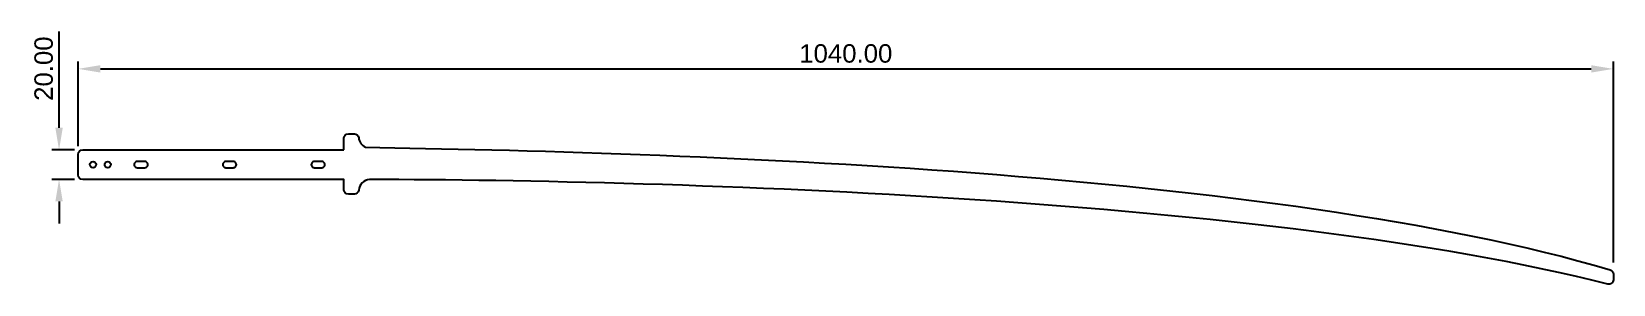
# Model space of a CAD drawing. Header units: millimetres. Extents: x -212 to 860, y -31 to 140.
import ezdxf

# ---------------------------------------------------------------- set-up
doc = ezdxf.new("R2010")
doc.units = ezdxf.units.MM
doc.layers.add('刀片打样导出', color=150, linetype='Continuous', true_color=0x0079ff)
doc.styles.add('Arial Regular', font='arial.ttf')
doc.dimstyles.new('毫米(小)', dxfattribs={"dimscale": 5, "dimtxt": 2.5, "dimasz": 3, "dimexe": 1, "dimexo": 0.5, "dimgap": 0.8, "dimtad": 1, "dimtoh": 1, "dimzin": 1, "dimdsep": 46, "dimtxsty": 'Arial Regular', "dimcen": 2.5, "dimadec": 1, "dimazin": 1, "dimtfac": 1, "dimtdec": 4, "dimtix": 1, "dimtofl": 0, "dimtmove": 1, "dimatfit": 3, "dimfxl": 1, "dimtolj": 1, "dimtzin": 1, "dimarcsym": 0})

# ---------------------------------------------------------------- blocks, each defined once
blk = doc.blocks.new('*D1')
at = {"layer": 'Defpoints', "color": 0}
for p in [(860, 115), (-180, 60), (860, -19)]:
    blk.add_point(p, dxfattribs=at)
at = {"layer": '刀片打样导出', "color": 0, "lineweight": -2}
for p, q in [((-180, 62.5), (-180, 120)), ((860, -16.5), (860, 120)), ((-165, 115), (845, 115))]:
    blk.add_line(p, q, dxfattribs=at)
at = {"layer": '刀片打样导出', "color": 0}
for points in [[(-165, 117.5), (-165, 112.5), (-180, 115)], [(845, 112.5), (845, 117.5), (860, 115)]]:
    blk.add_solid(points, dxfattribs=at)
at = {"layer": '刀片打样导出', "color": 0, "insert": (340, 125.38125), "char_height": 12.5, "attachment_point": 5, "style": 'Arial Regular'}
blk.add_mtext('\\A1;1040.00', dxfattribs=at)
blk = doc.blocks.new('*D2')
at = {"layer": 'Defpoints', "color": 0}
for p in [(-193, 60), (-180, 60), (-180, 40)]:
    blk.add_point(p, dxfattribs=at)
at = {"layer": '刀片打样导出', "color": 0, "lineweight": -2}
for p, q in [((-193, 75), (-193, 140.3)), ((-182.5, 60), (-198, 60)), ((-182.5, 40), (-198, 40)), ((-193, 25), (-193, 10))]:
    blk.add_line(p, q, dxfattribs=at)
at = {"layer": '刀片打样导出', "color": 0}
for points in [[(-195.5, 75), (-190.5, 75), (-193, 60)], [(-190.5, 25), (-195.5, 25), (-193, 40)]]:
    blk.add_solid(points, dxfattribs=at)
at = {"layer": '刀片打样导出', "color": 0, "insert": (-203.38125, 115.15), "char_height": 12.5, "attachment_point": 5, "rotation": 90, "style": 'Arial Regular'}
blk.add_mtext('\\A1;20.00', dxfattribs=at)

msp = doc.modelspace()

# ---------------------------------------------------------------- linework, layer by layer
at = {"layer": '刀片打样导出'}
for p, q in [((0, 60), (0, 68)), ((3, 71), (7.046, 71)), ((-180, 43), (-180, 57)), ((-177, 60), (0, 60)), ((-135.047, 52.1), (-139.953, 52.1)), ((-139.953, 47.9), (-135.047, 47.9)), ((-75.047, 52.1), (-79.953, 52.1)), ((-79.953, 47.9), (-75.047, 47.9)), ((-15.047, 52.1), (-19.953, 52.1)), ((-19.953, 47.9), (-15.047, 47.9)), ((7.046, 30), (3, 30)), ((860, -24.248), (860, -28.134))]:
    msp.add_line(p, q, dxfattribs=at)
msp.add_lwpolyline([(0, 33), (0, 40), (-177, 40)], dxfattribs=at)
for centre in [(-170, 50), (-160, 50)]:
    msp.add_circle(centre, 2.1, dxfattribs=at)
at = {"layer": '刀片打样导出', "extrusion": (0, 0, -1)}
for centre, start, end in [((-3, 68), 0, 90), ((-7.046, 68), 90, 174.784091), ((177, 57), 360, 90), ((177, 43), 270, 360), ((-3, 33), 270, 0), ((-7.046, 33), 185.215909, 270), ((-857, -24.248), 106.563991, 180), ((-857, -28.134), 180, 284.258937)]:
    msp.add_arc(centre, 3, start, end, dxfattribs=at)
at = {"layer": '刀片打样导出'}
for centre, radius, start, end in [((18, 69), 8, 185.215909, 244.605495), ((-140, 50), 2.1, 88.735219, 271.264781), ((-135, 50), 2.1, 268.740175, 91.259825), ((-80, 50), 2.1, 88.735219, 271.264781), ((-75, 50), 2.1, 268.740175, 91.259825), ((-20, 50), 2.1, 88.735219, 271.264781), ((-15, 50), 2.1, 268.740175, 91.259825), ((18, 32), 8, 94.69229, 174.784091)]:
    msp.add_arc(centre, radius, start, end, dxfattribs=at)
for points in [[(14.569, 61.773), (219.45, 58.457), (629.928, 46.42), (857.855, -21.372)], [(856.261, -31.042), (626.22, 27.419), (222.517, 39.347), (17.346, 39.973)]]:
    msp.add_open_spline(points, degree=3, dxfattribs=at)

# ---------------------------------------------------------------- dimensions: what is measured, and where the dimension line sits
dim = msp.add_linear_dim(base=(-193, 60), p1=(-180, 40), p2=(-180, 60), angle=90, dimstyle='毫米(小)', override={"dimscale": 5, "dimtxt": 2.5, "dimasz": 3, "dimexe": 1, "dimexo": 0.5, "dimgap": 0.8, "dimtad": 1, "dimtih": 0, "dimtoh": 0, "dimdec": 2, "dimlfac": 1, "dimzin": 1, "dimtxsty": 'Arial Regular', "dimsah": 0, "dimcen": 2.5, "dimadec": 1, "dimazin": 1, "dimtix": 0, "dimtmove": 0, "dimtzin": 1}, dxfattribs=at)
dim.commit()
dim.dimension.update_dxf_attribs({"geometry": '*D2', "text_midpoint": (-203.381, 115.15)})
dim = msp.add_linear_dim(base=(860, 115), p1=(-180, 60), p2=(860, -19), dimstyle='毫米(小)', override={"dimscale": 5, "dimtxt": 2.5, "dimasz": 3, "dimexe": 1, "dimexo": 0.5, "dimgap": 0.8, "dimtad": 1, "dimtih": 0, "dimtoh": 0, "dimdec": 2, "dimlfac": 1, "dimzin": 1, "dimtxsty": 'Arial Regular', "dimsah": 0, "dimcen": 2.5, "dimadec": 1, "dimazin": 1, "dimtix": 0, "dimtmove": 0, "dimtzin": 1}, dxfattribs=at)
dim.commit()
dim.dimension.update_dxf_attribs({"geometry": '*D1', "text_midpoint": (340, 125.381)})

doc.saveas('drawing.dxf')
